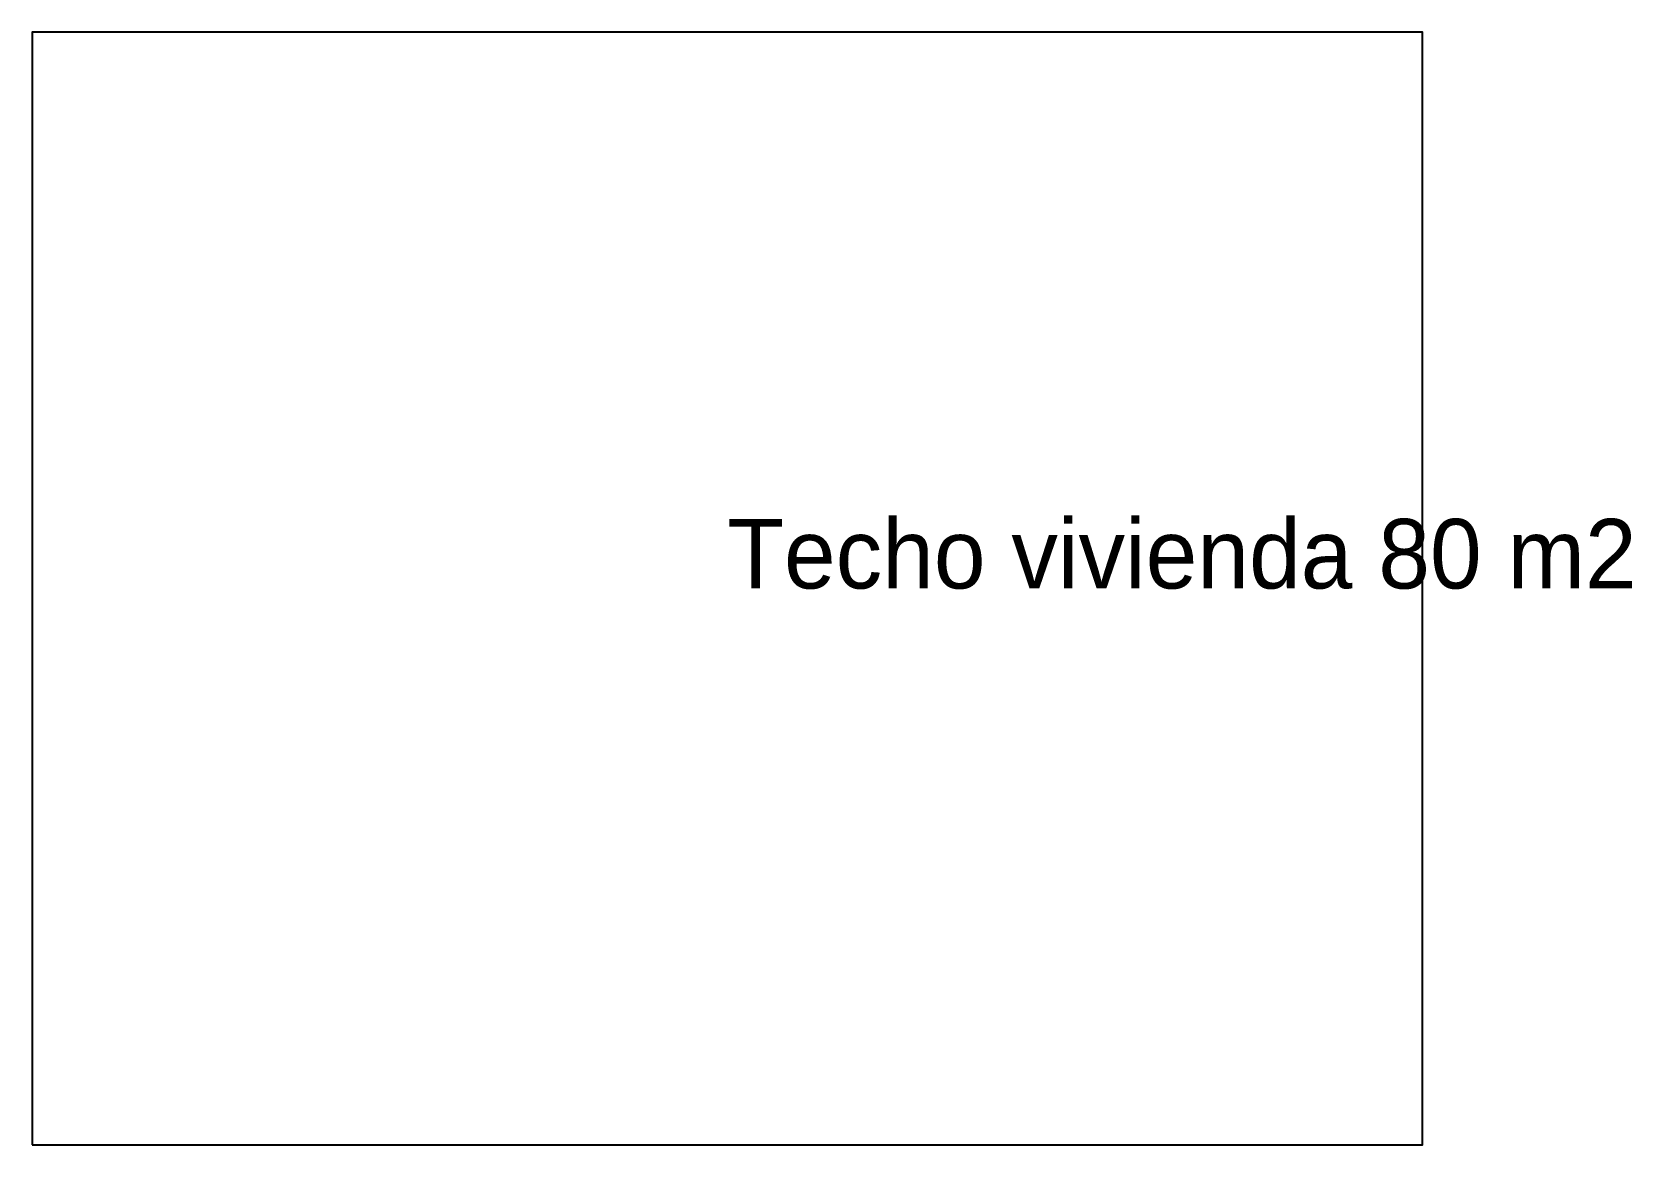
# Model space of a CAD drawing. Header units: metres. Extents: x 0 to 11.5, y 0 to 8.
import ezdxf

# ---------------------------------------------------------------- set-up
doc = ezdxf.new("R2010")
doc.units = ezdxf.units.M
doc.layers.add('TECHO_DISPONIBLE', color=2, linetype='Continuous')

msp = doc.modelspace()

# ---------------------------------------------------------------- linework, layer by layer
at = {"layer": 'TECHO_DISPONIBLE'}
msp.add_lwpolyline([(0, 0), (10, 0), (10, 8), (0, 8)], close=True, dxfattribs=at)

# ---------------------------------------------------------------- texts
msp.add_text('Techo vivienda 80 m2', height=0.5, dxfattribs=at).set_placement((5, 4))

doc.saveas('drawing.dxf')
